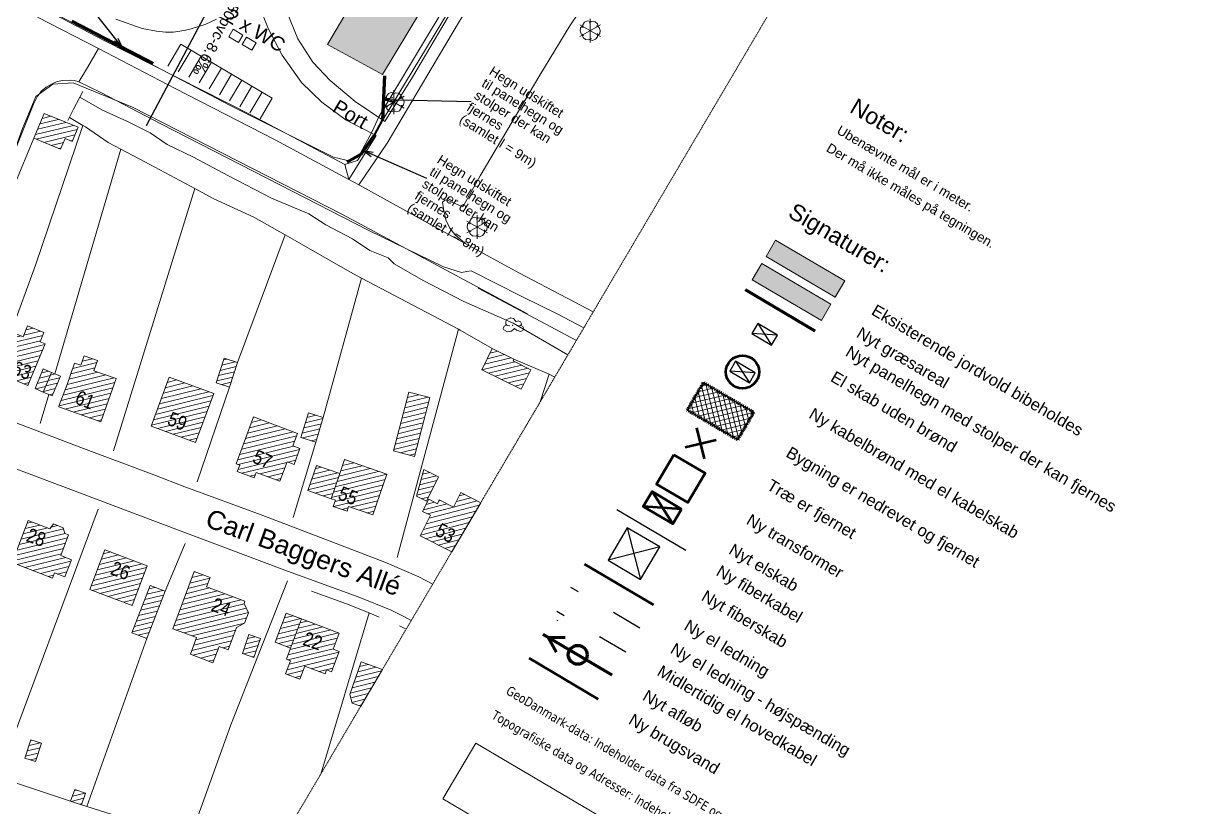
# Model space of a CAD drawing. Header units: metres. Extents: x 585637 to 586843, y 6137463 to 6138529.
# Drawn here: x 586344.9 to 586593.6, y 6137675.1 to 6137841.2 of the extents above; entities that cross this region are included whole.
import ezdxf
from ezdxf.enums import TextEntityAlignment as Align

# ---------------------------------------------------------------- set-up
doc = ezdxf.new("R2010")
doc.units = ezdxf.units.M
doc.header["$MEASUREMENT"] = 0
for name, pattern in [('DGN Style 2', [0.115207, 0.069124, -0.046083]), ('DGN Style 4', [34.633132, 17.30575, -8.652875, 0.021632, -8.652875]), ('DGN Style 5', [15.142531, 6.489656, -8.652875]), ('DGN Style 7', [43.264374, 19.468968, -8.652875, 6.489656, -8.652875]), ('DGN_STYLE_2', [0.030554, 0.018333, -0.012222])]:
    doc.linetypes.add(name, pattern=pattern)
for name, color, linetype, lineweight in [('A269243-001_Oversigtsplan', 7, 'Continuous', 0), ('adresse', 7, 'Continuous', 13), ('bygning', 252, 'Continuous', 0), ('bygværk', 252, 'DGN Style 4', 13), ('Grundkort', 7, 'Continuous', 13), ('hegn', 252, 'Continuous', 13), ('ledn S', 1, 'Continuous', 30), ('parkering', 252, 'Continuous', 13), ('Porte', 7, 'Continuous', 0), ('TC_H_LBL_AsBlt', 7, 'Continuous', 0), ('TC_H_LBL_CopyR_GeoDanmark-data', 7, 'Continuous', 0), ('TC_H_LBL_CopyR_Topo_SDFE', 7, 'Continuous', 0), ('Tekster', 7, 'Continuous', 0), ('Telt', 7, 'Continuous', 0), ('træ', 252, 'Continuous', 13), ('trægruppe', 252, 'Continuous', 13), ('TV_A_INF_Tekst', 7, 'Continuous', 0), ('TV_G_---_Hegn', 142, 'DGN Style 7', 70), ('vandløbskant', 252, 'Continuous', 13), ('vejkant', 252, 'Continuous', 13), ('vejnavn', 7, 'Continuous', 13)]:
    doc.layers.add(name, color=color, linetype=linetype, lineweight=lineweight)
doc.layers.add('ledn-txt S grav Drift Hovedl', color=1, linetype='Continuous', lineweight=0, true_color=0xff0000)
doc.layers.add('tekniskareal sportsanlæg', color=7, linetype='Continuous', lineweight=13, true_color=0x848484)
doc.layers.add('TC_S_VRM_20X05', color=6, linetype='DGN_STYLE_2', lineweight=0, plot=False)
doc.styles.get("Standard").update_dxf_attribs({"font": 'simplex.shx'})
doc.styles.add('Style-Arial', font='arial.ttf')
doc.styles.add('Style-Verdana', font='verdana.ttf')
doc.dimstyles.get("Standard").update_dxf_attribs({"dimtxt": 0.18, "dimasz": 0.18, "dimexe": 0.18, "dimexo": 0.0625, "dimgap": 0.09, "dimtad": 0, "dimtih": 1, "dimtoh": 1, "dimdec": 4, "dimzin": 3, "dimdsep": 46, "dimtxsty": 'Standard', "dimcen": 0.09, "dimadec": 0, "dimazin": 0, "dimtfac": 1, "dimtdec": 0, "dimtofl": 0, "dimtmove": 0, "dimatfit": 1, "dimfxl": 1, "dimtolj": 1, "dimtzin": 3, "dimarcsym": 0})

# ---------------------------------------------------------------- blocks, each defined once
blk = doc.blocks.new('XELSKA_3_1')
at = {"color": 5, "lineweight": -2}
for p, q in [((0.603, 0.305), (-0.604, -0.305)), ((-0.604, 0.305), (0.603, -0.305))]:
    blk.add_line(p, q, dxfattribs=at)
blk.add_3dface([(0.603, 0.305), (-0.604, 0.305), (-0.604, -0.305), (0.603, -0.305)], dxfattribs=at)
blk = doc.blocks.new('XELSKA_3_2')
at = {"color": 0, "linetype": 'ByBlock', "lineweight": -2}
for p, q in [((0.603, 0.305), (-0.604, -0.305)), ((-0.604, 0.305), (0.603, -0.305))]:
    blk.add_line(p, q, dxfattribs=at)
blk.add_3dface([(0.603, 0.305), (-0.604, 0.305), (-0.604, -0.305), (0.603, -0.305)], dxfattribs=at)
blk = doc.blocks.new('TerminatorOpen_0.5')
at = {"color": 0, "linetype": 'ByBlock', "lineweight": -2}
for q in [(-1, 0.25), (-1, 0), (-1, -0.25)]:
    blk.add_line((0, 0), q, dxfattribs=at)
blk = doc.blocks.new('TRAE')
at = {"color": 0, "linetype": 'ByBlock', "lineweight": -2}
for p, q in [((0, -0.253), (0, 0.253)), ((0.219, -0.127), (-0.219, 0.127)), ((0.219, 0.127), (-0.219, -0.127))]:
    blk.add_line(p, q, dxfattribs=at)
at = {"color": 0, "linetype": 'ByBlock', "lineweight": -2, "flags": 128}
for points in [[(-0.132, -0.104), (-0.188, -0.067), (-0.214, -0.005), (-0.202, 0.061), (-0.16, 0.104)], [(-0.155, 0.06), (-0.155, 0.126), (-0.117, 0.182), (-0.055, 0.207), (0.01, 0.192), (0.012, 0.191)], [(-0.023, 0.167), (0.038, 0.197), (0.105, 0.188), (0.156, 0.143), (0.174, 0.084)], [(0.133, 0.104), (0.189, 0.068), (0.216, 0.006), (0.203, -0.06), (0.162, -0.105)], [(0.027, -0.165), (-0.033, -0.196), (-0.099, -0.189), (-0.15, -0.145), (-0.169, -0.087)], [(0.158, -0.061), (0.156, -0.128), (0.117, -0.183), (0.054, -0.206), (-0.011, -0.19)]]:
    blk.add_lwpolyline(points, dxfattribs=at)
blk = doc.blocks.new('TRAGRP')
at = {"color": 0, "linetype": 'ByBlock', "lineweight": -2, "flags": 128}
for points in [[(0.037, -0.071), (-0.03, -0.125), (-0.043, -0.13), (-0.115, -0.138), (-0.126, -0.136), (-0.193, -0.1), (-0.205, -0.074), (-0.186, -0.022), (-0.186, -0.022), (-0.136, 0.007), (-0.136, 0.007)], [(-0.064, -0.015), (-0.116, -0.008), (-0.145, 0.023), (-0.15, 0.079), (-0.123, 0.121), (-0.056, 0.151), (-0.049, 0.152), (0.014, 0.138), (0.015, 0.138), (0.059, 0.09), (0.064, 0.073)], [(0.064, 0.073), (0.116, 0.09), (0.164, 0.071), (0.182, 0.03), (0.182, 0.022), (0.161, -0.008), (0.135, -0.016), (0.114, -0.013)], [(0.169, -0.005), (0.214, -0.026), (0.232, -0.069), (0.214, -0.113), (0.211, -0.116), (0.162, -0.133), (0.161, -0.133), (0.081, -0.108), (0.037, -0.071)]]:
    blk.add_lwpolyline(points, dxfattribs=at)
at = {"color": 0, "linetype": 'ByBlock', "lineweight": -2}
blk.add_point((0, 0), dxfattribs=at)

msp = doc.modelspace()

# ---------------------------------------------------------------- hatches: boundary and pattern name
at = {"layer": 'A269243-001_Oversigtsplan', "linetype": 'Continuous', "lineweight": 13}
msp.add_hatch(color=86, dxfattribs=at).paths.add_polyline_path([(586516.97, 6137783.25), (586502.33, 6137791.88), (586504.36, 6137795.32), (586519, 6137786.69)])
at = {"layer": 'A269243-001_Oversigtsplan', "lineweight": 13, "ltscale": 5}
msp.add_hatch(color=81, dxfattribs=at).paths.add_polyline_path([(586514.06, 6137778.31), (586499.42, 6137786.94), (586501.45, 6137790.39), (586516.09, 6137781.75)])
at = {"layer": 'A269243-001_Oversigtsplan', "linetype": 'Continuous'}
h = msp.add_hatch(dxfattribs=at)
h.set_pattern_fill('CROSSHATCH', scale=0.1, style=0, pattern_type=2)
h.set_pattern_definition([(13.6505, (586494.456, 6137757.5632), (-0.236, 0.97175), []), (283.6505, (586494.456, 6137757.5632), (0.97175, 0.236), [])])
h.paths.add_polyline_path([(586489.07, 6137765.17), (586499.74, 6137758.88), (586496.3, 6137753.03), (586485.62, 6137759.33)], flags=0)
at = {"layer": 'bygning', "linetype": 'Continuous', "lineweight": 13, "transparency": 33554534}
msp.add_hatch(color=9, dxfattribs=at).paths.add_polyline_path([(586421.06, 6137830.41), (586409.37, 6137836.8), (586423.43, 6137860.64), (586430.93, 6137873.44), (586434.96, 6137871.04), (586442.76, 6137866.44)])
at = {"layer": 'bygning', "lineweight": 0}
h = msp.add_hatch(dxfattribs=at)
h.set_pattern_fill('HATCH', color=256, scale=0.1, style=0, pattern_type=2)
h.set_pattern_definition([(13.65, (586321.4121, 6137819.5878), (-0.23599, 0.971756), [])])
h.paths.add_polyline_path([(586349.32, 6137822.18), (586356.5, 6137819.24), (586355.29, 6137816.26), (586353.75, 6137816.89), (586352.81, 6137814.59), (586347.16, 6137816.91)], flags=0)
h = msp.add_hatch(dxfattribs=at)
h.set_pattern_fill('HATCH', color=256, scale=0.1, style=0, pattern_type=2)
h.set_pattern_definition([(13.65, (586335.176, 6137771.7827), (-0.23599, 0.971756), [])])
h.paths.add_polyline_path([(586342.42, 6137775.88), (586344.86, 6137774.88), (586345.81, 6137777.19), (586349.29, 6137775.76), (586348.48, 6137773.78), (586349.53, 6137773.35), (586345.9, 6137764.55), (586341.41, 6137766.4), (586340.73, 6137764.75), (586338.25, 6137765.77)], flags=0)
h = msp.add_hatch(dxfattribs=at)
h.set_pattern_fill('HATCH', color=256, scale=0.1, style=0, pattern_type=2)
h.set_pattern_definition([(13.65, (586433.5285, 6137735.943), (-0.23599, 0.971756), [])])
h.paths.add_polyline_path([(586442.07, 6137767.89), (586444.31, 6137772.39), (586448.88, 6137770.12), (586448.7, 6137769.77), (586452.49, 6137767.89), (586450.43, 6137763.73)], flags=0)
h = msp.add_hatch(dxfattribs=at)
h.set_pattern_fill('HATCH', color=256, scale=0.1, style=0, pattern_type=2)
h.set_pattern_definition([(13.65, (586344.6746, 6137768.644), (-0.23599, 0.971756), [])])
h.paths.add_polyline_path([(586361.31, 6137756.83), (586352.41, 6137760), (586352.54, 6137760.37), (586354.17, 6137764.78), (586355.78, 6137769.29), (586357.09, 6137768.82), (586357.8, 6137770.82), (586360.64, 6137769.81), (586359.88, 6137767.68), (586364.58, 6137766.01)], flags=0)
h = msp.add_hatch(dxfattribs=at)
h.set_pattern_fill('HATCH', color=256, scale=0.1, style=0, pattern_type=2)
h.set_pattern_definition([(13.65, (586376.5215, 6137759.1067), (-0.23599, 0.971756), [])])
h.paths.add_polyline_path([(586387.47, 6137770.31), (586390.29, 6137769.4), (586388.62, 6137764.2), (586385.79, 6137765.11)], flags=0)
h = msp.add_hatch(dxfattribs=at)
h.set_pattern_fill('HATCH', color=256, scale=0.1, style=0, pattern_type=2)
h.set_pattern_definition([(13.65, (586350.4278, 6137763.5145), (-0.23599, 0.97176), [])])
h.paths.add_polyline_path([(586347.39, 6137763.87), (586349.15, 6137768.04), (586350.88, 6137767.32), (586349.12, 6137763.14)], flags=0)
h = msp.add_hatch(dxfattribs=at)
h.set_pattern_fill('HATCH', color=256, scale=0.1, style=0, pattern_type=2)
h.set_pattern_definition([(13.65, (586352.9414, 6137819.7721), (-0.235989, 0.971756), [])])
h.paths.add_polyline_path([(586350.88, 6137767.32), (586351.58, 6137767.02), (586352.78, 6137766.51), (586351.03, 6137762.35), (586350.3, 6137762.65), (586349.12, 6137763.14)], flags=0)
h = msp.add_hatch(dxfattribs=at)
h.set_pattern_fill('HATCH', color=256, scale=0.1, style=0, pattern_type=2)
h.set_pattern_definition([(13.65, (586360.5693, 6137763.6538), (-0.23599, 0.971756), [])])
h.paths.add_polyline_path([(586381.43, 6137752.45), (586372, 6137755.92), (586375.83, 6137766.31), (586385.26, 6137762.84)], flags=0)
h = msp.add_hatch(dxfattribs=at)
h.set_pattern_fill('HATCH', color=256, scale=0.1, style=0, pattern_type=2)
h.set_pattern_definition([(13.65, (586447.0885, 6137766.0125), (-0.23599, 0.971756), [])])
h.paths.add_polyline_path([(586426.63, 6137763.12), (586431.06, 6137761.96), (586427.79, 6137749.5), (586423.36, 6137750.66)], flags=0)
h = msp.add_hatch(dxfattribs=at)
h.set_pattern_fill('HATCH', color=256, scale=0.1, style=0, pattern_type=2)
h.set_pattern_definition([(13.65, (586388.3633, 6137767.0962), (-0.23599, 0.971756), [])])
h.paths.add_polyline_path([(586406.88, 6137752.56), (586403.72, 6137753.55), (586405.32, 6137758.75), (586408.49, 6137757.77)], flags=0)
h = msp.add_hatch(dxfattribs=at)
h.set_pattern_fill('HATCH', color=256, scale=0.1, style=0, pattern_type=2)
h.set_pattern_definition([(13.65, (586405.92, 6137754.6473), (-0.23599, 0.971756), [])])
h.paths.add_polyline_path([(586393.72, 6137757.87), (586403.05, 6137754.4), (586402.06, 6137751.72), (586403.54, 6137751.17), (586402.3, 6137747.83), (586400.82, 6137748.38), (586399.28, 6137744.25), (586394.28, 6137746.11), (586393.85, 6137744.96), (586390.26, 6137746.29), (586390.78, 6137747.67), (586390.03, 6137747.94)], flags=0)
h = msp.add_hatch(dxfattribs=at)
h.set_pattern_fill('HATCH', color=256, scale=0.1, style=0, pattern_type=2)
h.set_pattern_definition([(13.65, (586408.1154, 6137744.43), (-0.23599, 0.971756), [])])
h.paths.add_polyline_path([(586411.98, 6137745.87), (586413, 6137748.83), (586421.99, 6137745.72), (586419.02, 6137737.13), (586413.86, 6137738.91), (586413.52, 6137737.92), (586410.61, 6137738.93), (586411.06, 6137740.23), (586410.15, 6137740.55)], flags=0)
h = msp.add_hatch(dxfattribs=at)
h.set_pattern_fill('HATCH', color=256, scale=0.1, style=0, pattern_type=2)
h.set_pattern_definition([(13.65, (586397.1836, 6137750.7491), (-0.23599, 0.971756), [])])
h.paths.add_polyline_path([(586405.18, 6137742.26), (586407.02, 6137747.58), (586411.98, 6137745.87), (586410.15, 6137740.55)], flags=0)
h = msp.add_hatch(dxfattribs=at)
h.set_pattern_fill('HATCH', color=256, scale=0.1, style=0, pattern_type=2)
h.set_pattern_definition([(13.65, (586418.716, 6137743.1074), (-0.23599, 0.971756), [])])
h.paths.add_polyline_path([(586432.93, 6137745.18), (586430.35, 6137740.03), (586428.23, 6137741.09), (586429.8, 6137746.75)], flags=0)
h = msp.add_hatch(dxfattribs=at)
h.set_pattern_fill('HATCH', color=256, scale=0.1, style=0, pattern_type=2)
h.set_pattern_definition([(13.65, (586336.8842, 6137684.8349), (-0.235989, 0.971756), [])])
h.paths.add_polyline_path([(586345.95, 6137735.92), (586350.52, 6137734.18), (586351.29, 6137735.2), (586353.39, 6137734.39), (586353.7, 6137733.21), (586354.51, 6137732.9), (586352.83, 6137728.5), (586355.12, 6137727.63), (586353.72, 6137723.98), (586351.5, 6137724.83), (586351.09, 6137723.75), (586342.55, 6137727)], flags=0)
h = msp.add_hatch(dxfattribs=at)
h.set_pattern_fill('HATCH', color=256, scale=0.1, style=0, pattern_type=2)
h.set_pattern_definition([(13.65, (586338.0957, 6137735.4567), (-0.23599, 0.971756), [])])
h.paths.add_polyline_path([(586367.99, 6137717.9), (586359.02, 6137721.28), (586362.21, 6137729.73), (586371.18, 6137726.34)], flags=0)
h = msp.add_hatch(dxfattribs=at)
h.set_pattern_fill('HATCH', color=256, scale=0.1, style=0, pattern_type=2)
h.set_pattern_definition([(13.65, (586372.4178, 6137717.7136), (-0.23599, 0.971756), [])])
h.paths.add_polyline_path([(586380.31, 6137707.6), (586381.62, 6137711.11), (586376.57, 6137713), (586381.1, 6137725.12), (586384.48, 6137723.86), (586383.75, 6137721.88), (586391.88, 6137718.84), (586391.7, 6137718.38), (586392.64, 6137716.37), (586391.81, 6137714.16), (586390.08, 6137713.27), (586388.31, 6137708.55), (586386.39, 6137709.26), (586385.1, 6137705.81)], flags=0)
h = msp.add_hatch(dxfattribs=at)
h.set_pattern_fill('HATCH', color=256, scale=0.1, style=0, pattern_type=2)
h.set_pattern_definition([(13.65, (586367.6155, 6137721.5264), (-0.23599, 0.971756), [])])
h.paths.add_polyline_path([(586367.94, 6137712.14), (586371.79, 6137722.16), (586374.94, 6137720.95), (586371.09, 6137710.93)], flags=0)
h = msp.add_hatch(dxfattribs=at)
h.set_pattern_fill('HATCH', color=256, scale=0.1, style=0, pattern_type=2)
h.set_pattern_definition([(13.65, (586393.8622, 6137710.6805), (-0.23599, 0.97176), [])])
h.paths.add_polyline_path([(586398.32, 6137710.12), (586400.65, 6137716.31), (586403.89, 6137715.08), (586401.56, 6137708.9)], flags=0)
h = msp.add_hatch(dxfattribs=at)
h.set_pattern_fill('HATCH', color=256, scale=0.1, style=0, pattern_type=2)
h.set_pattern_definition([(13.65, (586400.3272, 6137712.4358), (-0.23599, 0.971756), [])])
h.paths.add_polyline_path([(586403.89, 6137715.08), (586411.84, 6137712.08), (586410.57, 6137708.7), (586411.87, 6137708.21), (586410.24, 6137703.89), (586409.18, 6137704.29), (586408.86, 6137703.43), (586404.59, 6137705.04), (586403.55, 6137702.28), (586400.49, 6137703.44), (586401.54, 6137706.21), (586400.67, 6137706.54), (586401.56, 6137708.9)], flags=0)
h = msp.add_hatch(dxfattribs=at)
h.set_pattern_fill('HATCH', color=256, scale=0.1, style=0, pattern_type=2)
h.set_pattern_definition([(13.65, (586385.9366, 6137714.5066), (-0.23599, 0.971756), [])])
h.paths.add_polyline_path([(586393.78, 6137706.91), (586391.36, 6137707.75), (586392.74, 6137711.75), (586395.16, 6137710.92)], flags=0)
h = msp.add_hatch(dxfattribs=at)
h.set_pattern_fill('HATCH', color=256, scale=0.1, style=0, pattern_type=2)
h.set_pattern_definition([(13.65, (586407.6086, 6137708.068), (-0.23599, 0.971756), [])])
h.paths.add_polyline_path([(586416.44, 6137696.6), (586414.58, 6137697.25), (586414.11, 6137699.09), (586416.5, 6137705.96), (586421.03, 6137704.38)], flags=0)
h = msp.add_hatch(dxfattribs=at)
h.set_pattern_fill('HATCH', color=256, scale=0.1, style=0, pattern_type=2)
h.set_pattern_definition([(13.65, (586356.5138, 6137677.3776), (-0.23599, 0.971756), [])])
h.paths.add_polyline_path([(586345.24, 6137685.58), (586346.53, 6137689.46), (586348.77, 6137688.72), (586347.48, 6137684.84)], flags=0)
h = msp.add_hatch(dxfattribs=at)
h.set_pattern_fill('HATCH', color=256, scale=0.1, style=0, pattern_type=2)
h.set_pattern_definition([(13.65, (586418.642, 6137702.1682), (-0.235989, 0.971756), [])])
h.paths.add_polyline_path([(586354.93, 6137676.46), (586355.8, 6137678.94), (586356.02, 6137678.86), (586358.09, 6137678.16), (586357.25, 6137675.67)], flags=0)

# ---------------------------------------------------------------- linework, layer by layer
at = {"layer": 'A269243-001_Oversigtsplan', "color": 142, "linetype": 'DGN Style 7', "lineweight": 70}
msp.add_line((586512.73, 6137776.06), (586497.96, 6137784.78), dxfattribs=at)
at = {"layer": 'A269243-001_Oversigtsplan', "color": 1, "linetype": 'Continuous', "lineweight": 53, "true_color": 0xff0000}
for p, q in [((586489.25, 6137748.98), (586487.69, 6137755.54)), ((586485.19, 6137751.48), (586491.76, 6137753.04))]:
    msp.add_line(p, q, dxfattribs=at)
at = {"layer": 'A269243-001_Oversigtsplan', "color": 6, "linetype": 'Continuous', "lineweight": 30}
msp.add_line((586485.32, 6137729.58), (586470.68, 6137738.21), dxfattribs=at)
at = {"layer": 'A269243-001_Oversigtsplan', "color": 6, "linetype": 'Continuous', "lineweight": 30, "true_color": 0xff00ff}
for p, q in [((586472.9, 6137734.41), (586475.73, 6137723.45)), ((586479.79, 6137730.34), (586468.84, 6137727.52))]:
    msp.add_line(p, q, dxfattribs=at)
at = {"layer": 'A269243-001_Oversigtsplan', "color": 244, "linetype": 'Continuous', "lineweight": 53}
msp.add_line((586478.51, 6137718.03), (586463.87, 6137726.67), dxfattribs=at)
at = {"layer": 'A269243-001_Oversigtsplan', "color": 1, "linetype": 'DGN Style 5', "lineweight": 30}
msp.add_line((586475.61, 6137713.11), (586460.97, 6137721.74), dxfattribs=at)
at = {"layer": 'A269243-001_Oversigtsplan', "color": 5, "linetype": 'DGN Style 5', "lineweight": 30}
msp.add_line((586472.61, 6137708.02), (586457.97, 6137716.65), dxfattribs=at)
at = {"layer": 'A269243-001_Oversigtsplan', "color": 86, "linetype": 'DGN Style 2'}
msp.add_line((586457.97, 6137714.84), (586458.2, 6137714.7), dxfattribs=at)
at = {"layer": 'A269243-001_Oversigtsplan', "color": 1, "linetype": 'Continuous', "lineweight": 70, "true_color": 0xff0000}
for p, q in [((586469.74, 6137703.15), (586455.1, 6137711.79)), ((586456.12, 6137711.18), (586459.72, 6137711.15)), ((586457.89, 6137708.04), (586456.12, 6137711.18))]:
    msp.add_line(p, q, dxfattribs=at)
at = {"layer": 'A269243-001_Oversigtsplan', "color": 4, "linetype": 'Continuous', "lineweight": 53}
msp.add_line((586466.76, 6137698.11), (586452.13, 6137706.74), dxfattribs=at)
at = {"layer": 'A269243-001_Oversigtsplan', "color": 253, "lineweight": 13, "ltscale": 5, "flags": 128}
msp.add_lwpolyline([(586502.33, 6137791.88), (586516.97, 6137783.25), (586519, 6137786.69), (586504.36, 6137795.32)], close=True, dxfattribs=at)
at = {"layer": 'A269243-001_Oversigtsplan', "color": 86, "linetype": 'Continuous', "lineweight": 13, "flags": 128}
msp.add_lwpolyline([(586504.36, 6137795.32), (586502.33, 6137791.88), (586516.97, 6137783.25), (586519, 6137786.69)], close=True, dxfattribs=at)
at = {"layer": 'A269243-001_Oversigtsplan', "color": 81, "lineweight": 13, "ltscale": 5, "flags": 128}
msp.add_lwpolyline([(586499.42, 6137786.94), (586514.06, 6137778.31), (586516.09, 6137781.75), (586501.45, 6137790.39)], close=True, dxfattribs=at)
at = {"layer": 'A269243-001_Oversigtsplan', "color": 30, "linetype": 'DGN Style 2', "lineweight": 70, "flags": 128}
msp.add_lwpolyline([(586489.07, 6137765.17), (586499.74, 6137758.88), (586496.3, 6137753.03), (586485.62, 6137759.33)], close=True, dxfattribs=at)
at = {"layer": 'A269243-001_Oversigtsplan', "color": 7, "linetype": 'Continuous', "flags": 128}
msp.add_lwpolyline([(586489.07, 6137765.17), (586499.74, 6137758.88), (586496.3, 6137753.03), (586485.62, 6137759.33)], close=True, dxfattribs=at)
at = {"layer": 'A269243-001_Oversigtsplan', "color": 1, "linetype": 'Continuous', "lineweight": 53, "flags": 128}
msp.add_lwpolyline([(586482.8, 6137749.87), (586489.44, 6137745.95), (586485.78, 6137739.75), (586479.14, 6137743.66)], close=True, dxfattribs=at)
at = {"layer": 'A269243-001_Oversigtsplan', "color": 6, "linetype": 'Continuous', "lineweight": 30, "true_color": 0xff00ff, "flags": 128}
msp.add_lwpolyline([(586468.84, 6137727.52), (586475.73, 6137723.45), (586479.79, 6137730.34), (586472.9, 6137734.41)], close=True, dxfattribs=at)
at = {"layer": 'A269243-001_Oversigtsplan', "color": 115, "linetype": 'Continuous', "lineweight": 53}
msp.add_circle((586497.34, 6137767.41), 3.5, dxfattribs=at)
at = {"layer": 'A269243-001_Oversigtsplan', "color": 1, "linetype": 'Continuous', "lineweight": 70, "true_color": 0xff0000}
msp.add_circle((586462.42, 6137707.47), 2, dxfattribs=at)
at = {"layer": 'bygning', "lineweight": 0}
for p, q in [((586437.29, 6137741.16), (586438.43, 6137741.45)), ((586429.7, 6137738.16), (586434.71, 6137739.46)), ((586430.29, 6137739.35), (586432.05, 6137739.8)), ((586430.57, 6137737.36), (586436.07, 6137738.78)), ((586430.9, 6137736.41), (586441.53, 6137739.15)), ((586432.95, 6137740.04), (586433.36, 6137740.14)), ((586436.09, 6137738.78), (586441.13, 6137740.08)), ((586436.69, 6137739.97), (586439.78, 6137740.77)), ((586429.7, 6137734.03), (586440.1, 6137736.72)), ((586430.3, 6137735.22), (586440.81, 6137737.94)), ((586429.1, 6137732.85), (586439.38, 6137735.5)), ((586430.13, 6137732.08), (586438.66, 6137734.28)), ((586431.48, 6137731.4), (586437.94, 6137733.06)), ((586432.84, 6137730.71), (586437.22, 6137731.85)), ((586434.19, 6137730.03), (586436.5, 6137730.63)), ((586435.54, 6137729.35), (586435.79, 6137729.41))]:
    msp.add_line(p, q, dxfattribs=at)
at = {"layer": 'bygning', "color": 7, "lineweight": 13, "transparency": 33554534, "flags": 128}
msp.add_lwpolyline([(586434.96, 6137871.04), (586430.93, 6137873.44), (586423.43, 6137860.64), (586409.37, 6137836.8), (586421.06, 6137830.41), (586442.76, 6137866.44)], close=True, dxfattribs=at)
at = {"layer": 'bygning', "lineweight": 0, "flags": 128}
for points in [[(586349.32, 6137822.18), (586356.5, 6137819.24), (586355.29, 6137816.26), (586353.75, 6137816.89), (586352.81, 6137814.59), (586347.16, 6137816.91)], [(586342.42, 6137775.88), (586344.86, 6137774.88), (586345.81, 6137777.19), (586349.29, 6137775.76), (586348.48, 6137773.78), (586349.53, 6137773.35), (586345.9, 6137764.55), (586341.41, 6137766.4), (586340.73, 6137764.75), (586338.25, 6137765.77)], [(586442.07, 6137767.89), (586444.31, 6137772.39), (586448.88, 6137770.12), (586448.7, 6137769.77), (586452.49, 6137767.89), (586450.43, 6137763.73)], [(586361.31, 6137756.83), (586352.41, 6137760), (586352.54, 6137760.37), (586354.17, 6137764.78), (586355.78, 6137769.29), (586357.09, 6137768.82), (586357.8, 6137770.82), (586360.64, 6137769.81), (586359.88, 6137767.68), (586364.58, 6137766.01)], [(586387.47, 6137770.31), (586390.29, 6137769.4), (586388.62, 6137764.2), (586385.79, 6137765.11)], [(586347.39, 6137763.87), (586349.15, 6137768.04), (586350.88, 6137767.32), (586349.12, 6137763.14)], [(586350.88, 6137767.32), (586351.58, 6137767.02), (586352.78, 6137766.51), (586351.03, 6137762.35), (586350.3, 6137762.65), (586349.12, 6137763.14)], [(586381.43, 6137752.45), (586372, 6137755.92), (586375.83, 6137766.31), (586385.26, 6137762.84)], [(586426.63, 6137763.12), (586431.06, 6137761.96), (586427.79, 6137749.5), (586423.36, 6137750.66)], [(586406.88, 6137752.56), (586403.72, 6137753.55), (586405.32, 6137758.75), (586408.49, 6137757.77)], [(586393.72, 6137757.87), (586403.05, 6137754.4), (586402.06, 6137751.72), (586403.54, 6137751.17), (586402.3, 6137747.83), (586400.82, 6137748.38), (586399.28, 6137744.25), (586394.28, 6137746.11), (586393.85, 6137744.96), (586390.26, 6137746.29), (586390.78, 6137747.67), (586390.03, 6137747.94)], [(586411.98, 6137745.87), (586413, 6137748.83), (586421.99, 6137745.72), (586419.02, 6137737.13), (586413.86, 6137738.91), (586413.52, 6137737.92), (586410.61, 6137738.93), (586411.06, 6137740.23), (586410.15, 6137740.55)], [(586405.18, 6137742.26), (586407.02, 6137747.58), (586411.98, 6137745.87), (586410.15, 6137740.55)], [(586432.93, 6137745.18), (586430.35, 6137740.03), (586428.23, 6137741.09), (586429.8, 6137746.75)], [(586345.95, 6137735.92), (586350.52, 6137734.18), (586351.29, 6137735.2), (586353.39, 6137734.39), (586353.7, 6137733.21), (586354.51, 6137732.9), (586352.83, 6137728.5), (586355.12, 6137727.63), (586353.72, 6137723.98), (586351.5, 6137724.83), (586351.09, 6137723.75), (586342.55, 6137727)], [(586367.99, 6137717.9), (586359.02, 6137721.28), (586362.21, 6137729.73), (586371.18, 6137726.34)], [(586380.31, 6137707.6), (586381.62, 6137711.11), (586376.57, 6137713), (586381.1, 6137725.12), (586384.48, 6137723.86), (586383.75, 6137721.88), (586391.88, 6137718.84), (586391.7, 6137718.38), (586392.64, 6137716.37), (586391.81, 6137714.16), (586390.08, 6137713.27), (586388.31, 6137708.55), (586386.39, 6137709.26), (586385.1, 6137705.81)], [(586367.94, 6137712.14), (586371.79, 6137722.16), (586374.94, 6137720.95), (586371.09, 6137710.93)], [(586398.32, 6137710.12), (586400.65, 6137716.31), (586403.89, 6137715.08), (586401.56, 6137708.9)], [(586403.89, 6137715.08), (586411.84, 6137712.08), (586410.57, 6137708.7), (586411.87, 6137708.21), (586410.24, 6137703.89), (586409.18, 6137704.29), (586408.86, 6137703.43), (586404.59, 6137705.04), (586403.55, 6137702.28), (586400.49, 6137703.44), (586401.54, 6137706.21), (586400.67, 6137706.54), (586401.56, 6137708.9)], [(586393.78, 6137706.91), (586391.36, 6137707.75), (586392.74, 6137711.75), (586395.16, 6137710.92)], [(586416.44, 6137696.6), (586414.58, 6137697.25), (586414.11, 6137699.09), (586416.5, 6137705.96), (586421.03, 6137704.38)], [(586345.24, 6137685.58), (586346.53, 6137689.46), (586348.77, 6137688.72), (586347.48, 6137684.84)], [(586354.93, 6137676.46), (586355.8, 6137678.94), (586356.02, 6137678.86), (586358.09, 6137678.16), (586357.25, 6137675.67)]]:
    msp.add_lwpolyline(points, close=True, dxfattribs=at)
msp.add_lwpolyline([(586435.7, 6137729.27), (586429, 6137732.65), (586431.21, 6137737.03), (586429.55, 6137737.87), (586430.83, 6137740.42), (586432.67, 6137739.49), (586433.08, 6137740.28), (586436.08, 6137738.77), (586437.64, 6137741.85), (586441.86, 6137739.71), (586441.86, 6137739.71), (586435.7, 6137729.27)], dxfattribs=at)
at = {"layer": 'bygværk', "flags": 128}
msp.add_lwpolyline([(586354.34, 6137820.69), (586355.58, 6137823.09), (586357.49, 6137826.8)], dxfattribs=at)
at = {"layer": 'Grundkort', "color": 7, "transparency": 33554534}
for p, q in [((586420.25, 6137821.49), (586456.45, 6137881.8)), ((586418.85, 6137818.39), (586420.25, 6137821.49))]:
    msp.add_line(p, q, dxfattribs=at)
at = {"layer": 'Grundkort', "color": 7, "transparency": 33554534, "flags": 128}
for points in [[(586113.75, 6137904.08), (586123.05, 6137898.48), (586131.45, 6137896.38), (586168.26, 6137892.68), (586185.95, 6137890.18), (586225.76, 6137886.38), (586259.26, 6137882.09), (586261.66, 6137882.09), (586265.85, 6137879.99), (586283.06, 6137871.59), (586301.35, 6137862.29), (586316.85, 6137854.09), (586329.15, 6137847.49), (586333.36, 6137853.19), (586344.05, 6137847.39), (586388.76, 6137823.89), (586410.66, 6137812.89), (586414.26, 6137812.09), (586416.36, 6137813.79), (586418.85, 6137818.39)], [(586336.65, 6137796.89), (586344.76, 6137818.99), (586347.55, 6137825.79), (586351.15, 6137828.39), (586355.46, 6137828.69), (586368.06, 6137823.49), (586412.56, 6137800.79), (586451.75, 6137779.7)]]:
    msp.add_lwpolyline(points, dxfattribs=at)
at = {"layer": 'hegn'}
for p, q in [((586354.68, 6137821.34), (586357.51, 6137819.66)), ((586365.59, 6137814.61), (586351.58, 6137767.02)), ((586363.99, 6137750.72), (586381.28, 6137806.26)), ((586390.29, 6137769.4), (586400.39, 6137796.45)), ((586408.49, 6137757.77), (586416.61, 6137787.27)), ((586416.61, 6137787.27), (586437.13, 6137776.44)), ((586441.31, 6137785.17), (586462.14, 6137774.1)), ((586424.17, 6137728.08), (586437.13, 6137776.44)), ((586448.88, 6137770.12), (586456.36, 6137766.92)), ((586454.45, 6137761.06), (586456.36, 6137766.92)), ((586381.79, 6137744.1), (586388.62, 6137764.2)), ((586350.3, 6137762.65), (586348.49, 6137756.51)), ((586402.13, 6137736.57), (586406.88, 6137752.56)), ((586360.76, 6137738.31), (586339.56, 6137681.53)), ((586379.2, 6137731.07), (586374.94, 6137720.95)), ((586418.2, 6137716.37), (586407.96, 6137682.22)), ((586420.33, 6137715.46), (586418.2, 6137716.37)), ((586426.07, 6137712.93), (586424.65, 6137713.65)), ((586371.09, 6137710.93), (586358.35, 6137675.32)), ((586339.56, 6137681.53), (586354.93, 6137676.46)), ((586357.25, 6137675.67), (586358.35, 6137675.32))]:
    msp.add_line(p, q, dxfattribs=at)
at = {"layer": 'hegn', "flags": 128}
for points in [[(586157.08, 6137893.57), (586161.85, 6137892.55), (586198.82, 6137888.74), (586230.01, 6137884.91), (586254.16, 6137882.43), (586262.72, 6137881.18), (586284.04, 6137870.04), (586308.48, 6137857.44), (586331.66, 6137845.77), (586335.54, 6137851.55), (586361.87, 6137837.73), (586393.24, 6137821.82), (586413.07, 6137811.33), (586415.74, 6137812.22), (586419.07, 6137817.53)], [(586421.26, 6137821.03), (586433.6, 6137841.43), (586439.18, 6137850.68), (586438.51, 6137857.92)], [(586342.3, 6137775.94), (586347.46, 6137790.04), (586357.51, 6137819.66)], [(586357.51, 6137819.66), (586358.1, 6137819.31), (586362.86, 6137816.05), (586365.59, 6137814.61)], [(586328.51, 6137770.98), (586336.34, 6137790.97), (586347.16, 6137816.91)], [(586365.59, 6137814.61), (586370.68, 6137811.93), (586381.28, 6137806.26)], [(586381.28, 6137806.26), (586385.28, 6137804.12), (586393.75, 6137800.2), (586400.39, 6137796.45)], [(586400.39, 6137796.45), (586403.39, 6137794.75), (586414.1, 6137788.6), (586416.61, 6137787.27)], [(586437.13, 6137776.44), (586437.47, 6137776.27), (586444.31, 6137772.39)], [(586456.36, 6137766.92), (586457.54, 6137766.33), (586457.55, 6137766.32)], [(586400.9, 6137723.15), (586388.9, 6137692.67), (586380.02, 6137667.95)], [(586418.2, 6137716.37), (586413.41, 6137718.26), (586406, 6137720.96)], [(586358.35, 6137675.32), (586367.55, 6137672.41), (586370.14, 6137671.49), (586380.02, 6137667.95)]]:
    msp.add_lwpolyline(points, dxfattribs=at)
at = {"layer": 'ledn S', "flags": 128}
msp.add_lwpolyline([(586398.86, 6137872.14), (586370.98, 6137819.55)], dxfattribs=at)
at = {"layer": 'parkering', "color": 251, "transparency": 33554534}
for p, q in [((586375.56, 6137832.2), (586378.3, 6137836.85)), ((586377.76, 6137831.02), (586380.45, 6137835.58)), ((586379.96, 6137829.84), (586382.61, 6137834.31)), ((586382.17, 6137828.65), (586384.76, 6137833.04)), ((586384.32, 6137827.38), (586386.91, 6137831.77)), ((586386.47, 6137826.11), (586389.06, 6137830.5)), ((586388.63, 6137824.84), (586391.22, 6137829.23)), ((586390.78, 6137823.57), (586393.37, 6137827.96)), ((586392.93, 6137822.3), (586395.52, 6137826.69)), ((586395.08, 6137821.03), (586397.67, 6137825.42))]:
    msp.add_line(p, q, dxfattribs=at)
at = {"layer": 'parkering', "flags": 128}
for points in [[(586416.05, 6137807.02), (586422.05, 6137815.88), (586431.59, 6137832.02), (586440.22, 6137846.66)], [(586462.63, 6137843.59), (586460.73, 6137840.71), (586454.35, 6137830.28), (586444, 6137812.76), (586441.71, 6137808.94)], [(586441.71, 6137808.94), (586438.06, 6137802.36), (586434.57, 6137803.87), (586434.28, 6137803.81), (586433.78, 6137803.4), (586433.95, 6137801.99), (586434.46, 6137799.62), (586435.3, 6137797.84), (586436.39, 6137796.53), (586438.58, 6137794.62)]]:
    msp.add_lwpolyline(points, dxfattribs=at)
at = {"layer": 'Porte', "color": 30, "lineweight": 40, "transparency": 33554534}
msp.add_line((586421.05, 6137820.93), (586419.19, 6137817.47), dxfattribs=at)
at = {"layer": 'TC_H_LBL_AsBlt', "linetype": 'Continuous', "lineweight": 0, "flags": 128}
msp.add_lwpolyline([(586433.86, 6137676.94), (586508.48, 6137632.94), (586515.42, 6137644.72), (586440.81, 6137688.72)], close=True, dxfattribs=at)
at = {"layer": 'TC_S_VRM_20X05'}
msp.add_lwpolyline([(585659.05, 6138016.22), (586360.88, 6137602.38), (586652.35, 6138096.67), (585950.53, 6138510.52)], close=True, dxfattribs=at)
at = {"layer": 'tekniskareal sportsanlæg', "flags": 128}
msp.add_lwpolyline([(586115.38, 6137902.88), (586123.35, 6137898.74), (586129.71, 6137897.13), (586157.08, 6137893.57), (586161.85, 6137892.55), (586198.82, 6137888.74), (586230.01, 6137884.91), (586254.16, 6137882.43), (586262.72, 6137881.18), (586284.04, 6137870.04), (586308.48, 6137857.44), (586331.66, 6137845.77), (586335.54, 6137851.55), (586361.87, 6137837.73), (586393.24, 6137821.82), (586413.07, 6137811.33), (586413.91, 6137808.2), (586416.05, 6137807.02), (586428.67, 6137800.07), (586438.58, 6137794.62), (586449.93, 6137788.38), (586460.18, 6137783.03), (586465.69, 6137780.12)], dxfattribs=at)
at = {"layer": 'Telt', "transparency": 33554534}
msp.add_line((586378.3, 6137836.85), (586397.67, 6137825.42), dxfattribs=at)
at = {"layer": 'Telt', "lineweight": 13, "transparency": 33554534, "flags": 128}
for points in [[(586389.38, 6137840.01), (586391.45, 6137838.79), (586390.52, 6137837.23), (586388.46, 6137838.44)], [(586392.21, 6137838.34), (586394.28, 6137837.12), (586393.35, 6137835.56), (586391.28, 6137836.78)]]:
    msp.add_lwpolyline(points, close=True, dxfattribs=at)
at = {"layer": 'TV_G_---_Hegn'}
for p, q in [((586372.46, 6137832.77), (586345.99, 6137846.51)), ((586421.44, 6137830.13), (586421.05, 6137820.93))]:
    msp.add_line(p, q, dxfattribs=at)
at = {"layer": 'TV_G_---_Hegn', "flags": 128}
msp.add_lwpolyline([(586419.19, 6137817.47), (586416.47, 6137813.48), (586413.54, 6137811.84)], dxfattribs=at)
at = {"layer": 'vandløbskant', "flags": 128}
for points in [[(586356.88, 6137825.62), (586361.53, 6137822.95), (586367.01, 6137820.44), (586371.82, 6137818.1), (586375.38, 6137815.6), (586380.98, 6137812.95), (586388.25, 6137809.05), (586397.48, 6137804.2), (586405.41, 6137800.88), (586409.04, 6137798.59), (586414.7, 6137795.64), (586418.36, 6137793.13), (586422.23, 6137791.62), (586423.54, 6137790.33), (586429.68, 6137786.8), (586438.31, 6137782.34), (586448.71, 6137777.71), (586460.35, 6137771.06)], [(586457.55, 6137766.32), (586457.54, 6137766.33), (586456.36, 6137766.92), (586448.88, 6137770.12), (586444.31, 6137772.39), (586437.47, 6137776.27), (586437.13, 6137776.44), (586416.61, 6137787.27), (586414.1, 6137788.6), (586403.39, 6137794.75), (586400.39, 6137796.45), (586393.75, 6137800.2), (586385.28, 6137804.12), (586381.28, 6137806.26), (586370.68, 6137811.93), (586365.59, 6137814.61), (586362.86, 6137816.05), (586358.1, 6137819.31), (586357.51, 6137819.66), (586354.68, 6137821.34)]]:
    msp.add_lwpolyline(points, dxfattribs=at)
at = {"layer": 'vejkant', "flags": 128}
for points in [[(586394.55, 6137845.88), (586396.9, 6137840.07), (586399.78, 6137834.56), (586403.85, 6137828.75), (586408.2, 6137824.55), (586413.32, 6137820.78), (586419.71, 6137817.52), (586413.91, 6137808.2)], [(586399.23, 6137847.59), (586403.11, 6137838.01), (586406.25, 6137833.02), (586409.98, 6137829.13), (586415.26, 6137824.71), (586421.53, 6137820.44), (586427.39, 6137829.87)], [(586427.39, 6137829.87), (586436.77, 6137845.79)], [(586347.93, 6137842.57), (586360.85, 6137835.92)], [(586364.49, 6137842.13), (586370.08, 6137840.16), (586373.14, 6137839.61), (586375.02, 6137839.43), (586376.68, 6137839.4), (586378.99, 6137839.78), (586380.45, 6137840.13), (586383.59, 6137841.12), (586385.88, 6137842.16)], [(586360.85, 6137835.92), (586358.49, 6137831.9), (586356.71, 6137828.88)], [(586413.91, 6137808.2), (586398.31, 6137816.6), (586377.09, 6137827.46), (586360.85, 6137835.92)], [(586356.71, 6137828.88), (586355.73, 6137829.14), (586354.84, 6137829.22), (586353.25, 6137829.15), (586352.08, 6137828.92), (586350.99, 6137828.49), (586349.75, 6137827.72), (586348.72, 6137826.88), (586348.33, 6137826.34), (586347.95, 6137825.81), (586347.06, 6137824.14), (586340.96, 6137808.97)], [(586356.71, 6137828.88), (586361.34, 6137826.62), (586374.08, 6137819.97), (586399.26, 6137807.09), (586418, 6137797.43), (586434, 6137789.66), (586437.76, 6137788.51), (586438.92, 6137788.68), (586439.81, 6137788.83), (586450.41, 6137783.46), (586458.07, 6137779.73), (586463.73, 6137776.79)], [(586465.69, 6137780.12), (586460.18, 6137783.03), (586449.93, 6137788.38), (586438.58, 6137794.62), (586428.67, 6137800.07), (586416.05, 6137807.02), (586413.91, 6137808.2)], [(586340.45, 6137757.79), (586357.07, 6137751.43), (586372.59, 6137745.64), (586379.16, 6137743.09), (586395.3, 6137737.1), (586410.27, 6137731.43), (586421.54, 6137727.09), (586428.71, 6137723.98), (586431.68, 6137722.45)], [(586427.14, 6137714.76), (586425.72, 6137715.51), (586422.87, 6137716.9), (586415.91, 6137719.75), (586400.88, 6137725.23), (586372.9, 6137735.71), (586354.42, 6137742.71), (586333.88, 6137750.39), (586324.46, 6137754.15), (586323.72, 6137754.36), (586323.2, 6137754.48), (586322.66, 6137754.52), (586321.78, 6137754.42), (586321.05, 6137754), (586320.66, 6137753.44), (586320.39, 6137752.69), (586316.44, 6137739.08), (586309.01, 6137711.02), (586303.32, 6137690.25), (586299.46, 6137675.85), (586297.28, 6137667.66), (586292.4, 6137649.87), (586290.89, 6137643.8), (586290.85, 6137643.67)]]:
    msp.add_lwpolyline(points, dxfattribs=at)

# ---------------------------------------------------------------- block references
at = {"layer": 'A269243-001_Oversigtsplan', "color": 5, "lineweight": 30, "ltscale": 0.001, "zscale": 4.000000000000001}
for p, xscale, yscale, rotation in [((586502.05, 6137775.38), 3.998820888074103, 3.998820847015609, 329.473541808063), ((586497.35, 6137767.41), 3.998820859296405, 3.99882081777793, 329.4735410908999)]:
    msp.add_blockref('XELSKA_3_1', p, dxfattribs=dict(at, xscale=xscale, yscale=yscale, rotation=rotation))
at = {"layer": 'A269243-001_Oversigtsplan', "color": 1, "linetype": 'Continuous', "lineweight": 53, "xscale": 5.998231131731089, "yscale": 5.998231068317916, "zscale": 6.000000000000002, "rotation": 329.4735385229525}
msp.add_blockref('XELSKA_3_2', (586480.37, 6137738.63), dxfattribs=at)
at = {"layer": 'træ', "zscale": 10}
for p, xscale, yscale, rotation in [((586465.04, 6137839.72), 10.00000000117337, 9.999999997560655, 1.169973368742889e-08), ((586423.45, 6137824.58), 10.00000000095502, 9.99999999808076, 1.034346502165987e-08), ((586441.09, 6137798.12), 10.0000000011211, 9.999999996182895, 1.460980954573911e-08)]:
    msp.add_blockref('TRAE', p, dxfattribs=dict(at, xscale=xscale, yscale=yscale, rotation=rotation))
at = {"layer": 'trægruppe', "xscale": 10.00000000107537, "yscale": 9.999999999918975, "zscale": 10, "rotation": 1.715050564312235e-08}
msp.add_blockref('TRAGRP', (586448.65, 6137777.32), dxfattribs=at)

# ---------------------------------------------------------------- texts
at = {"layer": 'A269243-001_Oversigtsplan', "color": 7, "style": 'Style-Arial', "width": 1}
for s, height, p in [('Noter:', 3.499, (586521.59, 6137825.6)), ('Ubenævnte mål er i meter.', 1.9994, (586518.15, 6137819.77)), ('Der må ikke måles på tegningen.', 1.9994, (586515.93, 6137816.01)), ('Signaturer:', 3.499, (586508.51, 6137803.43)), ('Eksisterende jordvold bibeholdes', 2.4993, (586525.71, 6137781.87)), ('Nyt græsareal', 2.4993, (586522.55, 6137777.08)), ('Nyt panelhegn med stolper der kan fjernes', 2.4993, (586520.21, 6137773.11)), ('El skab uden brønd', 2.4993, (586517.05, 6137767.75)), ('Ny kabelbrønd med el kabelskab', 2.4993, (586512.45, 6137759.95)), ('Bygning er nedrevet og fjernet', 2.4993, (586507.61, 6137751.75)), ('Træ er fjernet', 2.4993, (586503.53, 6137744.83)), ('Ny transformer', 2.4993, (586499.19, 6137737.47)), ('Nyt elskab', 2.499, (586495.48, 6137731.17)), ('Ny fiberkabel', 2.4993, (586492.8, 6137726.62)), ('Nyt fiberskab', 2.4993, (586489.67, 6137721.32)), ('Ny el ledning', 2.4993, (586485.99, 6137715.08)), ('Ny el ledning - højspænding', 2.4993, (586483.09, 6137710.15)), ('Midlertidig el hovedkabel', 2.4993, (586480.3, 6137705.43)), ('Nyt afløb', 2.499, (586477.21, 6137700.2)), ('Ny brugsvand', 2.4993, (586474.24, 6137695.15))]:
    msp.add_text(s, height=height, rotation=329.473, dxfattribs=at).set_placement(p, align=Align.TOP_LEFT)
at = {"layer": 'adresse', "style": 'Style-Arial', "width": 0.833333}
for s, rotation, p in [('63', 340.2, (586344.62, 6137767.77)), ('61', 338.4, (586358, 6137761.51)), ('59', 338.4, (586377.58, 6137756.98)), ('57', 336.6, (586395.64, 6137748.93)), ('55', 338.4, (586413.75, 6137741.18)), ('28', 340.2, (586347.65, 6137732.36)), ('53', 331.2, (586434.42, 6137733.31)), ('26', 339.3, (586365.51, 6137725.34)), ('24', 339.3, (586386.87, 6137717.62)), ('22', 341.1, (586406.27, 6137710.42))]:
    msp.add_text(s, height=3, rotation=rotation, dxfattribs=at).set_placement(p, align=Align.MIDDLE_CENTER)
at = {"layer": 'ledn-txt S grav Drift Hovedl', "style": 'Style-Arial'}
msp.add_text('59.5m-ø250pvc-8.6‰', height=2.25, rotation=242.1, dxfattribs=at).set_placement((586388.9, 6137843.74), align=Align.MIDDLE_CENTER)
at = {"layer": 'TC_H_LBL_CopyR_GeoDanmark-data', "linetype": 'Continuous', "insert": (586448.05, 6137701.01), "char_height": 1.9994, "width": 102.4698, "attachment_point": 1, "rotation": 329.473, "style": 'Style-Verdana'}
msp.add_mtext('\\H1x;\\W0.8;GeoDanmark-data: Indeholder data fra SDFE og Danske Kommuner', dxfattribs=at)
at = {"layer": 'TC_H_LBL_CopyR_Topo_SDFE', "linetype": 'Continuous', "insert": (586445, 6137695.84), "char_height": 1.9994, "width": 102.4698, "attachment_point": 1, "rotation": 329.473, "style": 'Style-Verdana'}
msp.add_mtext('\\H1x;\\W0.8;Topografiske data og Adresser: Indeholder data fra SDFE.', dxfattribs=at)
at = {"layer": 'Tekster', "color": 7, "linetype": 'Continuous', "transparency": 33554534, "char_height": 2.999, "attachment_point": 5, "style": 'Style-Arial'}
for s, insert, rotation, line_spacing_factor in [('2 x WC', (586394.13, 6137839.77), 329.4417, 0.840005), ('Port', (586414.25, 6137822.03), 329.4588, 0.900005)]:
    msp.add_mtext(s, dxfattribs=dict(at, insert=insert, rotation=rotation, line_spacing_factor=line_spacing_factor))
at = {"layer": 'TV_A_INF_Tekst', "linetype": 'Continuous', "char_height": 1.9994, "attachment_point": 7, "rotation": 328.2116, "line_spacing_factor": 0.9, "style": 'Style-Verdana'}
for s, insert in [('\\fArial|b0|i0|c00|p39;Hegn udskiftet\\Ptil panelhegn og\\Pstolper der kan \\Pfjernes\\P(samlet l = 9m)', (586436.81, 6137819.88)), ('\\fArial|b0|i0|c00|p39;Hegn udskiftet\\Ptil panelhegn og\\Pstolper der kan \\Pfjernes\\P(samlet l = 8m)', (586425.77, 6137801.12))]:
    msp.add_mtext(s, dxfattribs=dict(at, insert=insert))
at = {"layer": 'vejnavn', "style": 'Style-Arial'}
msp.add_text('Carl Baggers Allé', height=4, rotation=339.948, dxfattribs=at).set_placement((586404.31, 6137729.19), align=Align.MIDDLE_CENTER)

# ---------------------------------------------------------------- leaders
at = {"layer": 'TV_A_INF_Tekst', "ltscale": 0.999803}
for points in [[(586365.84, 6137836.21), (586355.42, 6137849.41)], [(586421.24, 6137825.11), (586439.8, 6137824.69)], [(586417.01, 6137814.32), (586430.34, 6137808.48)]]:
    msp.add_leader(points, dimstyle='Standard', override={"dimscale": 0, "dimtxt": 1.99941, "dimasz": 1.99941, "dimgap": 0.999705, "dimtad": 1, "dimtxsty": 'Style-Arial', "dimldrblk": 'TerminatorOpen_0.5'}, dxfattribs=at)

doc.saveas('drawing.dxf')
